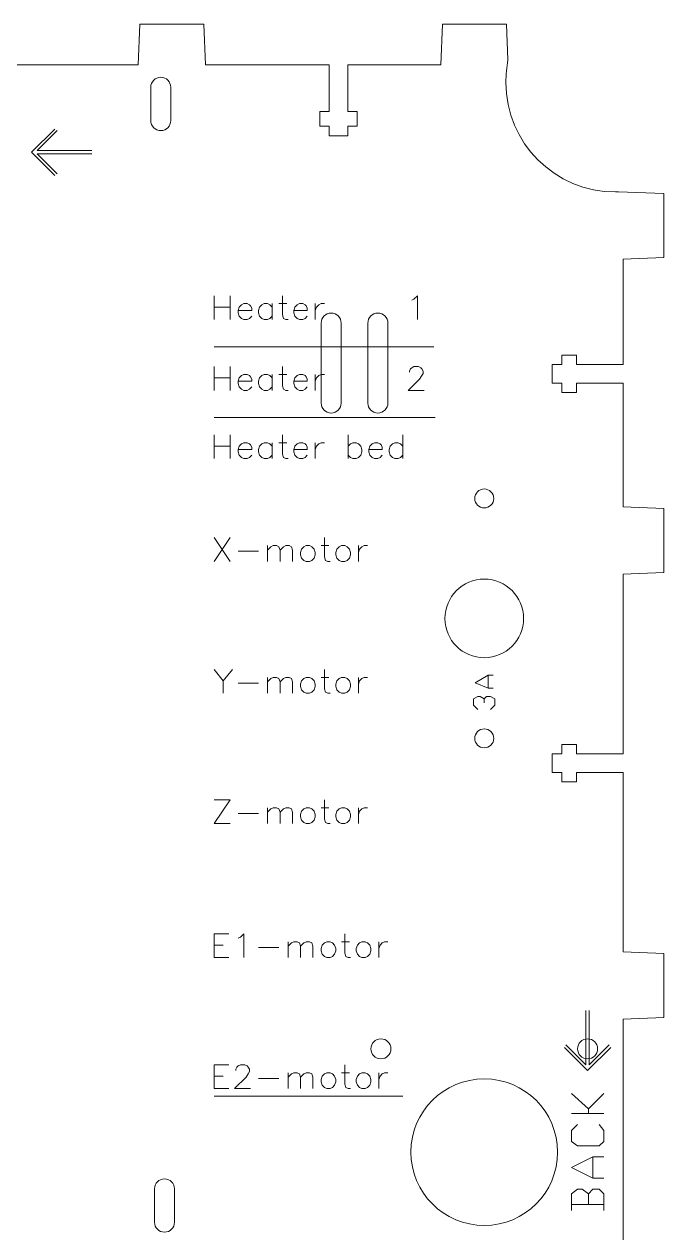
# Model space of a CAD drawing. Header units: inches. Extents: x 3 to 712, y -373 to -32.
# Drawn here: x 612.4 to 708.3, y -214.6 to -33.2 of the extents above; entities that cross this region are included whole.
import ezdxf

# ---------------------------------------------------------------- set-up
doc = ezdxf.new("R2010")
doc.units = ezdxf.units.IN
doc.header["$MEASUREMENT"] = 0
doc.layers.add('Layer 1', color=7, linetype='Continuous')

# ---------------------------------------------------------------- blocks, each defined once
blk = doc.blocks.new('block 7')
at = {"layer": 'Layer 1', "lineweight": 0}
blk.add_open_spline([(664.36, -187.01), (664.36, -187.83), (665.04, -188.51), (665.86, -188.51), (666.69, -188.51), (667.36, -187.83), (667.36, -187.01), (667.36, -186.18), (666.69, -185.5), (665.86, -185.5), (665.04, -185.5), (664.36, -186.18), (664.36, -187.01)], degree=3, knots=[0, 0, 0, 0, 1, 1, 1, 2, 2, 2, 3, 3, 3, 4, 4, 4, 4], dxfattribs=at)
blk = doc.blocks.new('block 9')
at = {"layer": 'Layer 1', "lineweight": 0}
blk.add_open_spline([(695.36, -187.01), (695.36, -187.83), (696.04, -188.51), (696.86, -188.51), (697.69, -188.51), (698.37, -187.83), (698.37, -187.01), (698.37, -186.18), (697.69, -185.5), (696.86, -185.5), (696.04, -185.5), (695.36, -186.18), (695.36, -187.01)], degree=3, knots=[0, 0, 0, 0, 1, 1, 1, 2, 2, 2, 3, 3, 3, 4, 4, 4, 4], dxfattribs=at)
blk = doc.blocks.new('block 10')
at = {"layer": 'Layer 1', "lineweight": 0}
blk.add_open_spline([(670.36, -202.5), (670.36, -208.58), (675.29, -213.51), (681.37, -213.51), (687.44, -213.51), (692.37, -208.58), (692.37, -202.51), (692.37, -196.43), (687.44, -191.51), (681.37, -191.51), (675.29, -191.51), (670.36, -196.43), (670.36, -202.5)], degree=3, knots=[0, 0, 0, 0, 1, 1, 1, 2, 2, 2, 3, 3, 3, 4, 4, 4, 4], dxfattribs=at)
blk = doc.blocks.new('block 11')
at = {"layer": 'Layer 1', "lineweight": 0}
blk.add_open_spline([(681.37, -116.52), (678.11, -116.52), (675.47, -119.16), (675.47, -122.42), (675.47, -125.68), (678.11, -128.32), (681.37, -128.32), (684.62, -128.32), (687.27, -125.68), (687.27, -122.42), (687.27, -119.16), (684.62, -116.52), (681.37, -116.52)], degree=3, knots=[0, 0, 0, 0, 1, 1, 1, 2, 2, 2, 3, 3, 3, 4, 4, 4, 4], dxfattribs=at)
blk = doc.blocks.new('block 12')
at = {"layer": 'Layer 1', "lineweight": 0}
blk.add_open_spline([(681.37, -138.99), (680.58, -138.99), (679.94, -139.63), (679.94, -140.42), (679.94, -141.2), (680.58, -141.84), (681.37, -141.84), (682.15, -141.84), (682.79, -141.2), (682.79, -140.42), (682.79, -139.63), (682.15, -138.99), (681.37, -138.99)], degree=3, knots=[0, 0, 0, 0, 1, 1, 1, 2, 2, 2, 3, 3, 3, 4, 4, 4, 4], dxfattribs=at)
blk = doc.blocks.new('block 13')
at = {"layer": 'Layer 1', "lineweight": 0}
blk.add_open_spline([(681.37, -102.99), (680.58, -102.99), (679.94, -103.63), (679.94, -104.42), (679.94, -105.2), (680.58, -105.84), (681.37, -105.84), (682.15, -105.84), (682.79, -105.2), (682.79, -104.42), (682.79, -103.63), (682.15, -102.99), (681.37, -102.99)], degree=3, knots=[0, 0, 0, 0, 1, 1, 1, 2, 2, 2, 3, 3, 3, 4, 4, 4, 4], dxfattribs=at)
blk = doc.blocks.new('block 29')
at = {"layer": 'Layer 1', "lineweight": 0}
blk.add_lwpolyline([(616.94, -55.95), (613.46, -52.47), (616.94, -48.99)], dxfattribs=at)
blk = doc.blocks.new('block 30')
at = {"layer": 'Layer 1', "lineweight": 0}
blk.add_lwpolyline([(622.5, -52.22), (614.32, -52.22), (617.32, -49.22)], dxfattribs=at)
blk = doc.blocks.new('block 31')
at = {"layer": 'Layer 1', "lineweight": 0}
blk.add_lwpolyline([(617.31, -55.71), (614.32, -52.72), (622.5, -52.72)], dxfattribs=at)
blk = doc.blocks.new('block 38')
at = {"layer": 'Layer 1', "lineweight": 0}
blk.add_lwpolyline([(700.34, -186.81), (696.87, -190.28), (693.39, -186.81)], dxfattribs=at)
blk = doc.blocks.new('block 39')
at = {"layer": 'Layer 1', "lineweight": 0}
blk.add_lwpolyline([(696.62, -181.25), (696.62, -189.42), (693.62, -186.42)], dxfattribs=at)
blk = doc.blocks.new('block 40')
at = {"layer": 'Layer 1', "lineweight": 0}
blk.add_lwpolyline([(700.11, -186.43), (697.12, -189.42), (697.12, -181.25)], dxfattribs=at)
blk = doc.blocks.new('block 42')
at = {"layer": 'Layer 1', "lineweight": 0}
blk.add_open_spline([(634.35, -47.72), (634.35, -48.55), (633.68, -49.22), (632.85, -49.22), (632.02, -49.22), (631.35, -48.55), (631.35, -47.72), (631.35, -47.72), (631.35, -42.72), (631.35, -42.72), (631.35, -41.89), (632.02, -41.22), (632.85, -41.22), (633.68, -41.22), (634.35, -41.89), (634.35, -42.72), (634.35, -42.72), (634.35, -47.72), (634.35, -47.72)], degree=3, knots=[0, 0, 0, 0, 1, 1, 1, 2, 2, 2, 3, 3, 3, 4, 4, 4, 5, 5, 5, 6, 6, 6, 6], dxfattribs=at)
blk = doc.blocks.new('block 43')
at = {"layer": 'Layer 1', "lineweight": 0}
blk.add_open_spline([(634.91, -213.02), (634.91, -213.85), (634.24, -214.52), (633.41, -214.52), (632.59, -214.52), (631.91, -213.85), (631.91, -213.02), (631.91, -213.02), (631.91, -208.02), (631.91, -208.02), (631.91, -207.2), (632.59, -206.52), (633.41, -206.52), (634.24, -206.52), (634.91, -207.2), (634.91, -208.02), (634.91, -208.02), (634.91, -213.02), (634.91, -213.02)], degree=3, knots=[0, 0, 0, 0, 1, 1, 1, 2, 2, 2, 3, 3, 3, 4, 4, 4, 5, 5, 5, 6, 6, 6, 6], dxfattribs=at)
blk = doc.blocks.new('block 103')
at = {"layer": 'Layer 1', "lineweight": 0}
blk.add_open_spline([(659.91, -90.1), (659.91, -90.93), (659.23, -91.6), (658.41, -91.6), (657.58, -91.6), (656.91, -90.93), (656.91, -90.1), (656.91, -90.1), (656.91, -78.1), (656.91, -78.1), (656.91, -77.27), (657.58, -76.6), (658.41, -76.6), (659.23, -76.6), (659.91, -77.27), (659.91, -78.1), (659.91, -78.1), (659.91, -90.1), (659.91, -90.1)], degree=3, knots=[0, 0, 0, 0, 1, 1, 1, 2, 2, 2, 3, 3, 3, 4, 4, 4, 5, 5, 5, 6, 6, 6, 6], dxfattribs=at)
blk = doc.blocks.new('block 107')
at = {"layer": 'Layer 1', "lineweight": 0}
blk.add_open_spline([(666.91, -90.1), (666.91, -90.93), (666.23, -91.6), (665.41, -91.6), (664.58, -91.6), (663.91, -90.93), (663.91, -90.1), (663.91, -90.1), (663.91, -78.1), (663.91, -78.1), (663.91, -77.27), (664.58, -76.6), (665.41, -76.6), (666.23, -76.6), (666.91, -77.27), (666.91, -78.1), (666.91, -78.1), (666.91, -90.1), (666.91, -90.1)], degree=3, knots=[0, 0, 0, 0, 1, 1, 1, 2, 2, 2, 3, 3, 3, 4, 4, 4, 5, 5, 5, 6, 6, 6, 6], dxfattribs=at)
blk = doc.blocks.new('block 119')
at = {"layer": 'Layer 1', "lineweight": 0}
blk.add_lwpolyline([(680.41, -136.07), (679.77, -135.43), (679.77, -134.47), (680.41, -134.15), (680.73, -134.15), (681.37, -134.47), (681.37, -135.11)], dxfattribs=at)
blk = doc.blocks.new('block 120')
at = {"layer": 'Layer 1', "lineweight": 0}
blk.add_lwpolyline([(681.37, -134.47), (681.68, -134.15), (682.32, -134.15), (682.96, -134.47), (682.96, -135.43), (682.32, -136.07)], dxfattribs=at)
blk = doc.blocks.new('block 121')
at = {"layer": 'Layer 1', "lineweight": 0}
blk.add_lwpolyline([(682.72, -132.89), (681.95, -132.89), (680.01, -132.11), (681.95, -130.95), (682.72, -130.95)], dxfattribs=at)
blk = doc.blocks.new('block 122')
at = {"layer": 'Layer 1', "lineweight": 0}
blk.add_lwpolyline([(681.95, -132.89), (681.95, -130.95)], dxfattribs=at)
blk = doc.blocks.new('block 125')
at = {"layer": 'Layer 1', "lineweight": 0}
blk.add_lwpolyline([(699.29, -211.29), (699.29, -208.74), (698.6, -208.05), (697.67, -208.05), (696.98, -208.74), (696.98, -210.36)], dxfattribs=at)
blk = doc.blocks.new('block 126')
at = {"layer": 'Layer 1', "lineweight": 0}
blk.add_lwpolyline([(696.98, -208.74), (696.06, -208.05), (695.36, -208.05), (694.44, -208.74), (694.44, -211.29)], dxfattribs=at)
blk = doc.blocks.new('block 127')
at = {"layer": 'Layer 1', "lineweight": 0}
blk.add_lwpolyline([(694.44, -210.36), (699.29, -210.36)], dxfattribs=at)
blk = doc.blocks.new('block 128')
at = {"layer": 'Layer 1', "lineweight": 0}
blk.add_lwpolyline([(699.29, -206.43), (697.67, -206.43), (694.44, -204.82), (697.67, -203.2), (699.29, -203.2)], dxfattribs=at)
blk = doc.blocks.new('block 129')
at = {"layer": 'Layer 1', "lineweight": 0}
blk.add_lwpolyline([(697.67, -206.43), (697.67, -203.2)], dxfattribs=at)
blk = doc.blocks.new('block 130')
at = {"layer": 'Layer 1', "lineweight": 0}
blk.add_lwpolyline([(698.6, -198.34), (699.29, -199.27), (699.29, -200.89), (698.6, -201.58), (695.36, -201.58), (694.44, -200.89), (694.44, -199.27), (695.36, -198.34)], dxfattribs=at)
blk = doc.blocks.new('block 131')
at = {"layer": 'Layer 1', "lineweight": 0}
blk.add_lwpolyline([(699.29, -196.73), (694.44, -196.73)], dxfattribs=at)
blk = doc.blocks.new('block 132')
at = {"layer": 'Layer 1', "lineweight": 0}
blk.add_lwpolyline([(694.44, -193.72), (696.98, -196.03), (696.98, -196.73)], dxfattribs=at)
blk = doc.blocks.new('block 133')
at = {"layer": 'Layer 1', "lineweight": 0}
blk.add_lwpolyline([(696.98, -196.03), (699.29, -193.72)], dxfattribs=at)
blk = doc.blocks.new('block 124')
at = {"layer": 'Layer 1'}
for name in ['block 132', 'block 133', 'block 131', 'block 130', 'block 128', 'block 129', 'block 126', 'block 125', 'block 127']:
    blk.add_blockref(name, (0, 0), dxfattribs=at)
blk = doc.blocks.new('block 156')
at = {"layer": 'Layer 1', "lineweight": 0}
for points in [[(640.87, -73.99), (640.87, -77.56)], [(643.25, -73.99), (643.25, -77.56)], [(651.09, -73.99), (651.09, -76.88), (651.26, -77.39), (651.6, -77.56), (651.94, -77.56)], [(670.48, -74.67), (670.82, -74.5), (671.33, -73.99), (671.33, -77.56)], [(640.87, -75.69), (643.25, -75.69)], [(644.44, -76.2), (646.49, -76.2), (646.49, -75.86), (646.32, -75.52), (646.15, -75.35), (645.81, -75.18), (645.3, -75.18), (644.96, -75.35), (644.61, -75.69), (644.44, -76.2), (644.44, -76.54), (644.61, -77.05), (644.96, -77.39), (645.3, -77.56), (645.81, -77.56), (646.15, -77.39), (646.49, -77.05)], [(649.55, -75.69), (649.21, -75.35), (648.87, -75.18), (648.36, -75.18), (648.02, -75.35), (647.68, -75.69), (647.51, -76.2), (647.51, -76.54), (647.68, -77.05), (648.02, -77.39), (648.36, -77.56), (648.87, -77.56), (649.21, -77.39), (649.55, -77.05)], [(649.55, -75.18), (649.55, -77.56)], [(650.58, -75.18), (651.77, -75.18)], [(652.79, -76.2), (654.83, -76.2), (654.83, -75.86), (654.66, -75.52), (654.49, -75.35), (654.15, -75.18), (653.64, -75.18), (653.3, -75.35), (652.96, -75.69), (652.79, -76.2), (652.79, -76.54), (652.96, -77.05), (653.3, -77.39), (653.64, -77.56), (654.15, -77.56), (654.49, -77.39), (654.83, -77.05)], [(656.03, -75.18), (656.03, -77.56)], [(656.03, -76.2), (656.2, -75.69), (656.54, -75.35), (656.88, -75.18), (657.39, -75.18)]]:
    blk.add_lwpolyline(points, dxfattribs=at)
blk = doc.blocks.new('block 157')
at = {"layer": 'Layer 1', "lineweight": 0}
for points in [[(640.87, -84.63), (640.87, -88.21)], [(643.25, -84.63), (643.25, -88.21)], [(651.09, -84.63), (651.09, -87.52), (651.26, -88.04), (651.6, -88.21), (651.94, -88.21)], [(670.14, -85.48), (670.14, -85.31), (670.31, -84.97), (670.48, -84.8), (670.82, -84.63), (671.5, -84.63), (671.84, -84.8), (672.01, -84.97), (672.18, -85.31), (672.18, -85.65), (672.01, -85.99), (671.67, -86.5), (669.97, -88.21), (672.35, -88.21)], [(640.87, -86.33), (643.25, -86.33)], [(644.44, -86.84), (646.49, -86.84), (646.49, -86.5), (646.32, -86.16), (646.15, -85.99), (645.81, -85.82), (645.3, -85.82), (644.96, -85.99), (644.61, -86.33), (644.44, -86.84), (644.44, -87.18), (644.61, -87.69), (644.96, -88.04), (645.3, -88.21), (645.81, -88.21), (646.15, -88.04), (646.49, -87.69)], [(649.55, -86.33), (649.21, -85.99), (648.87, -85.82), (648.36, -85.82), (648.02, -85.99), (647.68, -86.33), (647.51, -86.84), (647.51, -87.18), (647.68, -87.69), (648.02, -88.04), (648.36, -88.21), (648.87, -88.21), (649.21, -88.04), (649.55, -87.69)], [(649.55, -85.82), (649.55, -88.21)], [(650.58, -85.82), (651.77, -85.82)], [(652.79, -86.84), (654.83, -86.84), (654.83, -86.5), (654.66, -86.16), (654.49, -85.99), (654.15, -85.82), (653.64, -85.82), (653.3, -85.99), (652.96, -86.33), (652.79, -86.84), (652.79, -87.18), (652.96, -87.69), (653.3, -88.04), (653.64, -88.21), (654.15, -88.21), (654.49, -88.04), (654.83, -87.69)], [(656.03, -85.82), (656.03, -88.21)], [(656.03, -86.84), (656.2, -86.33), (656.54, -85.99), (656.88, -85.82), (657.39, -85.82)]]:
    blk.add_lwpolyline(points, dxfattribs=at)
blk = doc.blocks.new('block 158')
at = {"layer": 'Layer 1', "lineweight": 0}
for points in [[(640.87, -94.86), (640.87, -98.44)], [(643.25, -94.86), (643.25, -98.44)], [(644.44, -97.07), (646.49, -97.07), (646.49, -96.73), (646.32, -96.39), (646.15, -96.22), (645.81, -96.05), (645.3, -96.05), (644.96, -96.22), (644.61, -96.56), (644.44, -97.07), (644.44, -97.41), (644.61, -97.92), (644.96, -98.27), (645.3, -98.44), (645.81, -98.44), (646.15, -98.27), (646.49, -97.92)], [(649.55, -96.56), (649.21, -96.22), (648.87, -96.05), (648.36, -96.05), (648.02, -96.22), (647.68, -96.56), (647.51, -97.07), (647.51, -97.41), (647.68, -97.92), (648.02, -98.27), (648.36, -98.44), (648.87, -98.44), (649.21, -98.27), (649.55, -97.92)], [(649.55, -96.05), (649.55, -98.44)], [(650.58, -96.05), (651.77, -96.05)], [(651.09, -94.86), (651.09, -97.75), (651.26, -98.27), (651.6, -98.44), (651.94, -98.44)], [(652.79, -97.07), (654.83, -97.07), (654.83, -96.73), (654.66, -96.39), (654.49, -96.22), (654.15, -96.05), (653.64, -96.05), (653.3, -96.22), (652.96, -96.56), (652.79, -97.07), (652.79, -97.41), (652.96, -97.92), (653.3, -98.27), (653.64, -98.44), (654.15, -98.44), (654.49, -98.27), (654.83, -97.92)], [(656.03, -96.05), (656.03, -98.44)], [(656.03, -97.07), (656.2, -96.56), (656.54, -96.22), (656.88, -96.05), (657.39, -96.05)], [(660.96, -94.86), (660.96, -98.44)], [(660.96, -96.56), (661.31, -96.22), (661.65, -96.05), (662.16, -96.05), (662.5, -96.22), (662.84, -96.56), (663.01, -97.07), (663.01, -97.41), (662.84, -97.92), (662.5, -98.27), (662.16, -98.44), (661.65, -98.44), (661.31, -98.27), (660.96, -97.92)], [(664.03, -97.07), (666.07, -97.07), (666.07, -96.73), (665.9, -96.39), (665.73, -96.22), (665.39, -96.05), (664.88, -96.05), (664.54, -96.22), (664.2, -96.56), (664.03, -97.07), (664.03, -97.41), (664.2, -97.92), (664.54, -98.27), (664.88, -98.44), (665.39, -98.44), (665.73, -98.27), (666.07, -97.92)], [(669.14, -96.56), (668.8, -96.22), (668.46, -96.05), (667.95, -96.05), (667.61, -96.22), (667.27, -96.56), (667.1, -97.07), (667.1, -97.41), (667.27, -97.92), (667.61, -98.27), (667.95, -98.44), (668.46, -98.44), (668.8, -98.27), (669.14, -97.92)], [(669.14, -94.86), (669.14, -98.44)], [(640.87, -96.56), (643.25, -96.56)]]:
    blk.add_lwpolyline(points, dxfattribs=at)
blk = doc.blocks.new('block 159')
at = {"layer": 'Layer 1', "lineweight": 0}
for points in [[(640.87, -110.3), (643.25, -113.88)], [(643.25, -110.3), (640.87, -113.88)], [(657.39, -110.3), (657.39, -113.2), (657.56, -113.71), (657.9, -113.88), (658.24, -113.88)], [(644.44, -112.35), (647.51, -112.35)], [(648.87, -111.5), (648.87, -113.88)], [(648.87, -112.18), (649.38, -111.67), (649.72, -111.5), (650.23, -111.5), (650.58, -111.67), (650.75, -112.18), (650.75, -113.88)], [(650.75, -112.18), (651.26, -111.67), (651.6, -111.5), (652.11, -111.5), (652.45, -111.67), (652.62, -112.18), (652.62, -113.88)], [(654.66, -111.5), (654.32, -111.67), (653.98, -112.01), (653.81, -112.52), (653.81, -112.86), (653.98, -113.37), (654.32, -113.71), (654.66, -113.88), (655.17, -113.88), (655.51, -113.71), (655.86, -113.37), (656.03, -112.86), (656.03, -112.52), (655.86, -112.01), (655.51, -111.67), (655.17, -111.5), (654.66, -111.5)], [(656.88, -111.5), (658.07, -111.5)], [(659.94, -111.5), (659.6, -111.67), (659.26, -112.01), (659.09, -112.52), (659.09, -112.86), (659.26, -113.37), (659.6, -113.71), (659.94, -113.88), (660.45, -113.88), (660.79, -113.71), (661.13, -113.37), (661.31, -112.86), (661.31, -112.52), (661.13, -112.01), (660.79, -111.67), (660.45, -111.5), (659.94, -111.5)], [(662.5, -111.5), (662.5, -113.88)], [(662.5, -112.52), (662.67, -112.01), (663.01, -111.67), (663.35, -111.5), (663.86, -111.5)]]:
    blk.add_lwpolyline(points, dxfattribs=at)
blk = doc.blocks.new('block 160')
at = {"layer": 'Layer 1', "lineweight": 0}
for points in [[(640.87, -130.08), (642.23, -131.78), (642.23, -133.66)], [(643.59, -130.08), (642.23, -131.78)], [(657.39, -130.08), (657.39, -132.98), (657.56, -133.49), (657.9, -133.66), (658.24, -133.66)], [(644.44, -132.12), (647.51, -132.12)], [(648.87, -131.27), (648.87, -133.66)], [(648.87, -131.95), (649.38, -131.44), (649.72, -131.27), (650.23, -131.27), (650.58, -131.44), (650.75, -131.95), (650.75, -133.66)], [(650.75, -131.95), (651.26, -131.44), (651.6, -131.27), (652.11, -131.27), (652.45, -131.44), (652.62, -131.95), (652.62, -133.66)], [(654.66, -131.27), (654.32, -131.44), (653.98, -131.78), (653.81, -132.3), (653.81, -132.64), (653.98, -133.15), (654.32, -133.49), (654.66, -133.66), (655.17, -133.66), (655.51, -133.49), (655.86, -133.15), (656.03, -132.64), (656.03, -132.3), (655.86, -131.78), (655.51, -131.44), (655.17, -131.27), (654.66, -131.27)], [(656.88, -131.27), (658.07, -131.27)], [(659.94, -131.27), (659.6, -131.44), (659.26, -131.78), (659.09, -132.3), (659.09, -132.64), (659.26, -133.15), (659.6, -133.49), (659.94, -133.66), (660.45, -133.66), (660.79, -133.49), (661.13, -133.15), (661.31, -132.64), (661.31, -132.3), (661.13, -131.78), (660.79, -131.44), (660.45, -131.27), (659.94, -131.27)], [(662.5, -131.27), (662.5, -133.66)], [(662.5, -132.3), (662.67, -131.78), (663.01, -131.44), (663.35, -131.27), (663.86, -131.27)]]:
    blk.add_lwpolyline(points, dxfattribs=at)
blk = doc.blocks.new('block 161')
at = {"layer": 'Layer 1', "lineweight": 0}
for points in [[(643.25, -149.63), (640.87, -153.2)], [(640.87, -149.63), (643.25, -149.63)], [(657.39, -149.63), (657.39, -152.52), (657.56, -153.03), (657.9, -153.2), (658.24, -153.2)], [(644.44, -151.67), (647.51, -151.67)], [(648.87, -150.82), (648.87, -153.2)], [(648.87, -151.5), (649.38, -150.99), (649.72, -150.82), (650.23, -150.82), (650.58, -150.99), (650.75, -151.5), (650.75, -153.2)], [(650.75, -151.5), (651.26, -150.99), (651.6, -150.82), (652.11, -150.82), (652.45, -150.99), (652.62, -151.5), (652.62, -153.2)], [(654.66, -150.82), (654.32, -150.99), (653.98, -151.33), (653.81, -151.84), (653.81, -152.18), (653.98, -152.69), (654.32, -153.03), (654.66, -153.2), (655.17, -153.2), (655.51, -153.03), (655.86, -152.69), (656.03, -152.18), (656.03, -151.84), (655.86, -151.33), (655.51, -150.99), (655.17, -150.82), (654.66, -150.82)], [(656.88, -150.82), (658.07, -150.82)], [(659.94, -150.82), (659.6, -150.99), (659.26, -151.33), (659.09, -151.84), (659.09, -152.18), (659.26, -152.69), (659.6, -153.03), (659.94, -153.2), (660.45, -153.2), (660.79, -153.03), (661.13, -152.69), (661.31, -152.18), (661.31, -151.84), (661.13, -151.33), (660.79, -150.99), (660.45, -150.82), (659.94, -150.82)], [(662.5, -150.82), (662.5, -153.2)], [(662.5, -151.84), (662.67, -151.33), (663.01, -150.99), (663.35, -150.82), (663.86, -150.82)], [(640.87, -153.2), (643.25, -153.2)]]:
    blk.add_lwpolyline(points, dxfattribs=at)
blk = doc.blocks.new('block 162')
at = {"layer": 'Layer 1', "lineweight": 0}
for points in [[(640.87, -169.73), (640.87, -173.31)], [(640.87, -169.73), (643.08, -169.73)], [(644.44, -170.42), (644.79, -170.25), (645.3, -169.73), (645.3, -173.31)], [(660.45, -169.73), (660.45, -172.63), (660.62, -173.14), (660.96, -173.31), (661.31, -173.31)], [(640.87, -171.44), (642.23, -171.44)], [(647.51, -171.78), (650.58, -171.78)], [(651.94, -170.93), (651.94, -173.31)], [(651.94, -171.61), (652.45, -171.1), (652.79, -170.93), (653.3, -170.93), (653.64, -171.1), (653.81, -171.61), (653.81, -173.31)], [(653.81, -171.61), (654.32, -171.1), (654.66, -170.93), (655.17, -170.93), (655.51, -171.1), (655.68, -171.61), (655.68, -173.31)], [(657.73, -170.93), (657.39, -171.1), (657.05, -171.44), (656.88, -171.95), (656.88, -172.29), (657.05, -172.8), (657.39, -173.14), (657.73, -173.31), (658.24, -173.31), (658.58, -173.14), (658.92, -172.8), (659.09, -172.29), (659.09, -171.95), (658.92, -171.44), (658.58, -171.1), (658.24, -170.93), (657.73, -170.93)], [(659.94, -170.93), (661.13, -170.93)], [(663.01, -170.93), (662.67, -171.1), (662.33, -171.44), (662.16, -171.95), (662.16, -172.29), (662.33, -172.8), (662.67, -173.14), (663.01, -173.31), (663.52, -173.31), (663.86, -173.14), (664.2, -172.8), (664.37, -172.29), (664.37, -171.95), (664.2, -171.44), (663.86, -171.1), (663.52, -170.93), (663.01, -170.93)], [(665.56, -170.93), (665.56, -173.31)], [(665.56, -171.95), (665.73, -171.44), (666.07, -171.1), (666.41, -170.93), (666.92, -170.93)], [(640.87, -173.31), (643.08, -173.31)]]:
    blk.add_lwpolyline(points, dxfattribs=at)
blk = doc.blocks.new('block 163')
at = {"layer": 'Layer 1', "lineweight": 0}
for points in [[(640.87, -189.4), (640.87, -192.97)], [(640.87, -189.4), (643.08, -189.4)], [(644.1, -190.25), (644.1, -190.08), (644.27, -189.74), (644.44, -189.57), (644.79, -189.4), (645.47, -189.4), (645.81, -189.57), (645.98, -189.74), (646.15, -190.08), (646.15, -190.42), (645.98, -190.76), (645.64, -191.27), (643.93, -192.97), (646.32, -192.97)], [(660.45, -189.4), (660.45, -192.29), (660.62, -192.8), (660.96, -192.97), (661.31, -192.97)], [(640.87, -191.1), (642.23, -191.1)], [(647.51, -191.44), (650.58, -191.44)], [(651.94, -190.59), (651.94, -192.97)], [(651.94, -191.27), (652.45, -190.76), (652.79, -190.59), (653.3, -190.59), (653.64, -190.76), (653.81, -191.27), (653.81, -192.97)], [(653.81, -191.27), (654.32, -190.76), (654.66, -190.59), (655.17, -190.59), (655.51, -190.76), (655.68, -191.27), (655.68, -192.97)], [(657.73, -190.59), (657.39, -190.76), (657.05, -191.1), (656.88, -191.61), (656.88, -191.95), (657.05, -192.46), (657.39, -192.8), (657.73, -192.97), (658.24, -192.97), (658.58, -192.8), (658.92, -192.46), (659.09, -191.95), (659.09, -191.61), (658.92, -191.1), (658.58, -190.76), (658.24, -190.59), (657.73, -190.59)], [(659.94, -190.59), (661.13, -190.59)], [(663.01, -190.59), (662.67, -190.76), (662.33, -191.1), (662.16, -191.61), (662.16, -191.95), (662.33, -192.46), (662.67, -192.8), (663.01, -192.97), (663.52, -192.97), (663.86, -192.8), (664.2, -192.46), (664.37, -191.95), (664.37, -191.61), (664.2, -191.1), (663.86, -190.76), (663.52, -190.59), (663.01, -190.59)], [(665.56, -190.59), (665.56, -192.97)], [(665.56, -191.61), (665.73, -191.1), (666.07, -190.76), (666.41, -190.59), (666.92, -190.59)], [(640.87, -192.97), (643.08, -192.97)]]:
    blk.add_lwpolyline(points, dxfattribs=at)
blk = doc.blocks.new('block 155')
at = {"layer": 'Layer 1', "lineweight": 0}
for points in [[(640.87, -81.68), (673.81, -81.68)], [(640.87, -92.26), (673.98, -92.26)], [(640.87, -194.1), (669.14, -194.1)]]:
    blk.add_lwpolyline(points, dxfattribs=at)
at = {"layer": 'Layer 1'}
for name in ['block 156', 'block 157', 'block 158', 'block 159', 'block 160', 'block 161', 'block 162', 'block 163']:
    blk.add_blockref(name, (0, 0), dxfattribs=at)
blk = doc.blocks.new('block 5')
at = {"layer": 'Layer 1', "lineweight": 0}
blk.add_open_spline([(702.21, -169.46), (702.21, -169.46), (702.21, -146.03), (702.21, -146.03), (702.21, -146.03), (702.21, -145.54), (702.21, -145.54), (702.21, -145.54), (695.19, -145.54), (695.19, -145.54), (695.19, -145.54), (695.19, -146.94), (695.19, -146.94), (695.19, -146.94), (692.99, -146.94), (692.99, -146.94), (692.99, -146.94), (692.99, -145.54), (692.99, -145.54), (692.99, -145.54), (691.55, -145.54), (691.55, -145.54), (691.55, -145.54), (691.55, -142.74), (691.55, -142.74), (691.55, -142.74), (692.99, -142.74), (692.99, -142.74), (692.99, -142.74), (692.99, -141.34), (692.99, -141.34), (692.99, -141.34), (695.19, -141.34), (695.19, -141.34), (695.19, -141.34), (695.19, -142.74), (695.19, -142.74), (695.19, -142.74), (702.21, -142.74), (702.21, -142.74), (702.21, -142.74), (702.21, -142.23), (702.21, -142.23), (702.21, -142.23), (702.21, -115.78), (702.21, -115.78), (702.21, -115.78), (708.3, -115.53), (708.3, -115.53), (708.3, -115.53), (708.3, -105.93), (708.3, -105.93), (708.3, -105.93), (702.21, -105.68), (702.21, -105.68), (702.21, -105.68), (702.21, -87.64), (702.21, -87.64), (702.21, -87.64), (702.21, -87.14), (702.21, -87.14), (702.21, -87.14), (695.19, -87.14), (695.19, -87.14), (695.19, -87.14), (695.19, -88.54), (695.19, -88.54), (695.19, -88.54), (692.99, -88.54), (692.99, -88.54), (692.99, -88.54), (692.99, -87.14), (692.99, -87.14), (692.99, -87.14), (691.55, -87.14), (691.55, -87.14), (691.55, -87.14), (691.55, -84.34), (691.55, -84.34), (691.55, -84.34), (692.99, -84.34), (692.99, -84.34), (692.99, -84.34), (692.99, -82.94), (692.99, -82.94), (692.99, -82.94), (695.19, -82.94), (695.19, -82.94), (695.19, -82.94), (695.19, -84.34), (695.19, -84.34), (695.19, -84.34), (702.21, -84.34), (702.21, -84.34), (702.21, -84.34), (702.21, -83.84), (702.21, -83.84), (702.21, -83.84), (702.21, -68.53), (702.21, -68.53), (702.21, -68.53), (708.3, -68.28), (708.3, -68.28), (708.3, -68.28), (708.3, -58.68), (708.3, -58.68), (708.3, -58.68), (701.52, -58.43), (701.52, -58.43), (701.38, -58.43), (701.19, -58.43), (701.04, -58.43), (691.97, -58.43), (684.61, -51.07), (684.61, -41.99), (684.61, -40.83), (684.72, -39.71), (684.92, -38.62), (684.92, -38.62), (684.92, -38.62), (684.92, -38.62), (684.92, -38.62), (684.7, -33.25), (684.7, -33.25), (684.7, -33.25), (675.1, -33.25), (675.1, -33.25), (675.1, -33.25), (674.85, -39.34), (674.85, -39.34), (674.85, -39.34), (661.41, -39.34), (661.41, -39.34), (661.41, -39.34), (660.91, -39.34), (660.91, -39.34), (660.91, -39.34), (660.91, -46.36), (660.91, -46.36), (660.91, -46.36), (662.31, -46.36), (662.31, -46.36), (662.31, -46.36), (662.31, -48.56), (662.31, -48.56), (662.31, -48.56), (660.91, -48.56), (660.91, -48.56), (660.91, -48.56), (660.91, -50), (660.91, -50), (660.91, -50), (658.11, -50), (658.11, -50), (658.11, -50), (658.11, -48.56), (658.11, -48.56), (658.11, -48.56), (656.71, -48.56), (656.71, -48.56), (656.71, -48.56), (656.71, -46.36), (656.71, -46.36), (656.71, -46.36), (658.11, -46.36), (658.11, -46.36), (658.11, -46.36), (658.11, -39.34), (658.11, -39.34), (658.11, -39.34), (657.61, -39.34), (657.61, -39.34), (657.61, -39.34), (639.56, -39.34), (639.56, -39.34), (639.56, -39.34), (639.31, -33.25), (639.31, -33.25), (639.31, -33.25), (629.71, -33.25), (629.71, -33.25), (629.71, -33.25), (629.46, -39.34), (629.46, -39.34), (629.46, -39.34), (563.47, -39.34), (563.47, -39.34), (563.47, -39.34), (563.22, -33.25), (563.22, -33.25), (563.22, -33.25), (553.62, -33.25), (553.62, -33.25), (553.62, -33.25), (553.37, -39.34), (553.37, -39.34), (553.37, -39.34), (535.34, -39.34), (535.34, -39.34), (535.34, -39.34), (534.84, -39.34), (534.84, -39.34), (534.84, -39.34), (534.84, -46.36), (534.84, -46.36), (534.84, -46.36), (536.24, -46.36), (536.24, -46.36), (536.24, -46.36), (536.24, -48.56), (536.24, -48.56), (536.24, -48.56), (534.84, -48.56), (534.84, -48.56), (534.84, -48.56), (534.84, -50), (534.84, -50), (534.84, -50), (532.04, -50), (532.04, -50), (532.04, -50), (532.04, -48.56), (532.04, -48.56), (532.04, -48.56), (530.64, -48.56), (530.64, -48.56), (530.64, -48.56), (530.64, -46.36), (530.64, -46.36), (530.64, -46.36), (532.04, -46.36), (532.04, -46.36), (532.04, -46.36), (532.04, -39.34), (532.04, -39.34), (532.04, -39.34), (531.54, -39.34), (531.54, -39.34), (531.54, -39.34), (513.47, -39.34), (513.47, -39.34), (513.47, -39.34), (513.22, -33.25), (513.22, -33.25), (513.22, -33.25), (503.62, -33.25), (503.62, -33.25), (503.62, -33.25), (503.37, -39.34), (503.37, -39.34), (503.37, -39.34), (437.37, -39.34), (437.37, -39.34), (437.37, -39.34), (437.12, -33.25), (437.12, -33.25), (437.12, -33.25), (427.52, -33.25), (427.52, -33.25), (427.52, -33.25), (427.27, -39.34), (427.27, -39.34), (427.27, -39.34), (409.26, -39.34), (409.26, -39.34), (409.26, -39.34), (408.76, -39.34), (408.76, -39.34), (408.76, -39.34), (408.76, -46.36), (408.76, -46.36), (408.76, -46.36), (410.16, -46.36), (410.16, -46.36), (410.16, -46.36), (410.16, -48.56), (410.16, -48.56), (410.16, -48.56), (408.76, -48.56), (408.76, -48.56), (408.76, -48.56), (408.76, -50), (408.76, -50), (408.76, -50), (405.96, -50), (405.96, -50), (405.96, -50), (405.96, -48.56), (405.96, -48.56), (405.96, -48.56), (404.56, -48.56), (404.56, -48.56), (404.56, -48.56), (404.56, -46.36), (404.56, -46.36), (404.56, -46.36), (405.96, -46.36), (405.96, -46.36), (405.96, -46.36), (405.96, -39.34), (405.96, -39.34), (405.96, -39.34), (405.46, -39.34), (405.46, -39.34), (405.46, -39.34), (387.36, -39.34), (387.36, -39.34), (387.36, -39.34), (387.11, -33.25), (387.11, -33.25), (387.11, -33.25), (377.51, -33.25), (377.51, -33.25), (377.51, -33.25), (377.26, -39.34), (377.26, -39.34), (377.26, -39.34), (377.25, -39.34), (377.25, -39.34), (377.25, -39.34), (377.25, -48.92), (377.25, -48.92), (377.25, -50.58), (375.91, -51.92), (374.25, -51.92), (374.25, -51.92), (364.68, -51.92), (364.68, -51.92), (364.68, -51.92), (364.68, -52.19), (364.68, -52.19), (364.68, -52.19), (364.69, -55.67), (364.69, -55.67), (364.69, -55.67), (358.57, -55.92), (358.57, -55.92), (358.57, -55.92), (358.57, -65.52), (358.57, -65.52), (358.57, -65.52), (364.66, -65.77), (364.66, -65.77), (364.66, -65.77), (364.66, -83.8), (364.66, -83.8), (364.66, -83.8), (364.66, -84.29), (364.66, -84.29), (364.66, -84.29), (371.68, -84.29), (371.68, -84.29), (371.68, -84.29), (371.68, -82.9), (371.68, -82.9), (371.68, -82.9), (373.88, -82.9), (373.88, -82.9), (373.88, -82.9), (373.88, -84.29), (373.88, -84.29), (373.88, -84.29), (375.33, -84.29), (375.33, -84.29), (375.33, -84.29), (375.33, -87.1), (375.33, -87.1), (375.33, -87.1), (373.88, -87.1), (373.88, -87.1), (373.88, -87.1), (373.88, -88.5), (373.88, -88.5), (373.88, -88.5), (371.68, -88.5), (371.68, -88.5), (371.68, -88.5), (371.68, -87.1), (371.68, -87.1), (371.68, -87.1), (364.66, -87.1), (364.66, -87.1), (364.66, -87.1), (364.66, -87.6), (364.66, -87.6), (364.66, -87.6), (364.66, -105.68), (364.66, -105.68), (364.66, -105.68), (358.57, -105.93), (358.57, -105.93), (358.57, -105.93), (358.57, -115.52), (358.57, -115.52), (358.57, -115.52), (364.66, -115.77), (364.66, -115.77), (364.66, -115.77), (364.66, -168.39), (364.66, -168.39), (364.66, -168.39), (364.57, -168.39), (364.57, -168.39), (371.2, -168.39), (376.57, -173.76), (376.57, -180.39), (376.57, -180.39), (376.57, -224.45), (376.57, -224.45), (376.57, -231.08), (371.2, -236.45), (364.57, -236.45), (364.57, -236.45), (364.66, -236.45), (364.66, -236.45), (364.66, -236.45), (364.66, -289.24), (364.66, -289.24), (364.66, -289.24), (358.57, -289.49), (358.57, -289.49), (358.57, -289.49), (358.57, -299.09), (358.57, -299.09), (358.57, -299.09), (364.66, -299.34), (364.66, -299.34), (364.66, -299.34), (364.66, -317.37), (364.66, -317.37), (364.66, -317.37), (364.66, -317.87), (364.66, -317.87), (364.66, -317.87), (371.68, -317.87), (371.68, -317.87), (371.68, -317.87), (371.68, -316.47), (371.68, -316.47), (371.68, -316.47), (373.88, -316.47), (373.88, -316.47), (373.88, -316.47), (373.88, -317.87), (373.88, -317.87), (373.88, -317.87), (375.33, -317.87), (375.33, -317.87), (375.33, -317.87), (375.33, -320.67), (375.33, -320.67), (375.33, -320.67), (373.88, -320.67), (373.88, -320.67), (373.88, -320.67), (373.88, -322.07), (373.88, -322.07), (373.88, -322.07), (371.68, -322.07), (371.68, -322.07), (371.68, -322.07), (371.68, -320.67), (371.68, -320.67), (371.68, -320.67), (364.66, -320.67), (364.66, -320.67), (364.66, -320.67), (364.66, -321.17), (364.66, -321.17), (364.66, -321.17), (364.66, -339.24), (364.66, -339.24), (364.66, -339.24), (358.57, -339.49), (358.57, -339.49), (358.57, -339.49), (358.57, -349.09), (358.57, -349.09), (358.57, -349.09), (364.66, -349.34), (364.66, -349.34), (364.66, -349.34), (364.67, -349.34), (364.67, -349.34), (364.67, -349.34), (364.67, -353.09), (364.67, -353.09), (364.67, -353.09), (374.27, -353.09), (374.27, -353.09), (375.93, -353.09), (377.27, -354.43), (377.27, -356.09), (377.27, -356.09), (377.27, -365.67), (377.27, -365.67), (377.27, -365.67), (377.52, -371.76), (377.52, -371.76), (377.52, -371.76), (387.12, -371.76), (387.12, -371.76), (387.12, -371.76), (387.37, -365.67), (387.37, -365.67), (387.37, -365.67), (405.46, -365.67), (405.46, -365.67), (405.46, -365.67), (405.96, -365.67), (405.96, -365.67), (405.96, -365.67), (405.96, -358.65), (405.96, -358.65), (405.96, -358.65), (404.56, -358.65), (404.56, -358.65), (404.56, -358.65), (404.56, -356.45), (404.56, -356.45), (404.56, -356.45), (405.96, -356.45), (405.96, -356.45), (405.96, -356.45), (405.96, -355.01), (405.96, -355.01), (405.96, -355.01), (408.76, -355.01), (408.76, -355.01), (408.76, -355.01), (408.76, -356.45), (408.76, -356.45), (408.76, -356.45), (410.16, -356.45), (410.16, -356.45), (410.16, -356.45), (410.16, -358.65), (410.16, -358.65), (410.16, -358.65), (408.76, -358.65), (408.76, -358.65), (408.76, -358.65), (408.76, -365.67), (408.76, -365.67), (408.76, -365.67), (409.26, -365.67), (409.26, -365.67), (409.26, -365.67), (427.28, -365.67), (427.28, -365.67), (427.28, -365.67), (427.53, -371.76), (427.53, -371.76), (427.53, -371.76), (437.13, -371.76), (437.13, -371.76), (437.13, -371.76), (437.38, -365.67), (437.38, -365.67), (437.38, -365.67), (503.37, -365.67), (503.37, -365.67), (503.37, -365.67), (503.62, -371.76), (503.62, -371.76), (503.62, -371.76), (513.22, -371.76), (513.22, -371.76), (513.22, -371.76), (513.47, -365.67), (513.47, -365.67), (513.47, -365.67), (531.54, -365.67), (531.54, -365.67), (531.54, -365.67), (532.04, -365.67), (532.04, -365.67), (532.04, -365.67), (532.04, -358.65), (532.04, -358.65), (532.04, -358.65), (530.64, -358.65), (530.64, -358.65), (530.64, -358.65), (530.64, -356.45), (530.64, -356.45), (530.64, -356.45), (532.04, -356.45), (532.04, -356.45), (532.04, -356.45), (532.04, -355.01), (532.04, -355.01), (532.04, -355.01), (534.84, -355.01), (534.84, -355.01), (534.84, -355.01), (534.84, -356.45), (534.84, -356.45), (534.84, -356.45), (536.24, -356.45), (536.24, -356.45), (536.24, -356.45), (536.24, -358.65), (536.24, -358.65), (536.24, -358.65), (534.84, -358.65), (534.84, -358.65), (534.84, -358.65), (534.84, -365.67), (534.84, -365.67), (534.84, -365.67), (535.34, -365.67), (535.34, -365.67), (535.34, -365.67), (553.37, -365.67), (553.37, -365.67), (553.37, -365.67), (553.62, -371.76), (553.62, -371.76), (553.62, -371.76), (563.22, -371.76), (563.22, -371.76), (563.22, -371.76), (563.47, -365.67), (563.47, -365.67), (563.47, -365.67), (629.46, -365.67), (629.46, -365.67), (629.46, -365.67), (629.71, -371.76), (629.71, -371.76), (629.71, -371.76), (639.31, -371.76), (639.31, -371.76), (639.31, -371.76), (639.56, -365.67), (639.56, -365.67), (639.56, -365.67), (657.61, -365.67), (657.61, -365.67), (657.61, -365.67), (658.11, -365.67), (658.11, -365.67), (658.11, -365.67), (658.11, -358.65), (658.11, -358.65), (658.11, -358.65), (656.71, -358.65), (656.71, -358.65), (656.71, -358.65), (656.71, -356.45), (656.71, -356.45), (656.71, -356.45), (658.11, -356.45), (658.11, -356.45), (658.11, -356.45), (658.11, -355.01), (658.11, -355.01), (658.11, -355.01), (660.91, -355.01), (660.91, -355.01), (660.91, -355.01), (660.91, -356.45), (660.91, -356.45), (660.91, -356.45), (662.31, -356.45), (662.31, -356.45), (662.31, -356.45), (662.31, -358.65), (662.31, -358.65), (662.31, -358.65), (660.91, -358.65), (660.91, -358.65), (660.91, -358.65), (660.91, -365.67), (660.91, -365.67), (660.91, -365.67), (661.41, -365.67), (661.41, -365.67), (661.41, -365.67), (674.85, -365.67), (674.85, -365.67), (674.85, -365.67), (675.1, -371.76), (675.1, -371.76), (675.1, -371.76), (684.7, -371.76), (684.7, -371.76), (684.7, -371.76), (684.92, -366.39), (684.92, -366.39), (684.92, -366.39), (684.92, -366.39), (684.92, -366.39), (684.72, -365.3), (684.61, -364.18), (684.61, -363.02), (684.61, -353.94), (691.97, -346.58), (701.04, -346.58), (701.19, -346.58), (701.38, -346.58), (701.52, -346.58), (701.52, -346.58), (708.3, -346.33), (708.3, -346.33), (708.3, -346.33), (708.3, -336.73), (708.3, -336.73), (708.3, -336.73), (702.21, -336.48), (702.21, -336.48), (702.21, -336.48), (702.21, -321.21), (702.21, -321.21), (702.21, -321.21), (702.21, -320.72), (702.21, -320.72), (702.21, -320.72), (695.19, -320.72), (695.19, -320.72), (695.19, -320.72), (695.19, -322.12), (695.19, -322.12), (695.19, -322.12), (692.99, -322.12), (692.99, -322.12), (692.99, -322.12), (692.99, -320.72), (692.99, -320.72), (692.99, -320.72), (691.55, -320.72), (691.55, -320.72), (691.55, -320.72), (691.55, -317.92), (691.55, -317.92), (691.55, -317.92), (692.99, -317.92), (692.99, -317.92), (692.99, -317.92), (692.99, -316.52), (692.99, -316.52), (692.99, -316.52), (695.19, -316.52), (695.19, -316.52), (695.19, -316.52), (695.19, -317.92), (695.19, -317.92), (695.19, -317.92), (702.21, -317.92), (702.21, -317.92), (702.21, -317.92), (702.21, -317.41), (702.21, -317.41), (702.21, -317.41), (702.21, -285.62), (702.21, -285.62), (702.21, -285.62), (702.21, -285.67), (702.21, -285.67), (702.21, -285.67), (702.21, -285.62), (702.21, -285.62), (702.21, -285.62), (708.3, -285.37), (708.3, -285.37), (708.3, -285.37), (708.3, -275.77), (708.3, -275.77), (708.3, -275.77), (702.21, -275.52), (702.21, -275.52), (702.21, -275.52), (702.21, -262.82), (702.21, -262.82), (702.21, -262.82), (702.21, -262.33), (702.21, -262.33), (702.21, -262.33), (695.19, -262.33), (695.19, -262.33), (695.19, -262.33), (695.19, -263.73), (695.19, -263.73), (695.19, -263.73), (692.99, -263.73), (692.99, -263.73), (692.99, -263.73), (692.99, -262.33), (692.99, -262.33), (692.99, -262.33), (691.55, -262.33), (691.55, -262.33), (691.55, -262.33), (691.55, -259.53), (691.55, -259.53), (691.55, -259.53), (692.99, -259.53), (692.99, -259.53), (692.99, -259.53), (692.99, -258.13), (692.99, -258.13), (692.99, -258.13), (695.19, -258.13), (695.19, -258.13), (695.19, -258.13), (695.19, -259.53), (695.19, -259.53), (695.19, -259.53), (702.21, -259.53), (702.21, -259.53), (702.21, -259.53), (702.21, -259.02), (702.21, -259.02), (702.21, -259.02), (702.21, -232.54), (702.21, -232.54), (702.21, -232.54), (708.3, -232.29), (708.3, -232.29), (708.3, -232.29), (708.3, -222.7), (708.3, -222.7), (708.3, -222.7), (702.21, -222.44), (702.21, -222.44), (702.21, -222.44), (702.21, -182.54), (702.21, -182.54), (702.21, -182.54), (708.3, -182.29), (708.3, -182.29), (708.3, -182.29), (708.3, -172.7), (708.3, -172.7), (708.3, -172.7), (702.21, -172.45), (702.21, -172.45), (702.21, -172.45), (702.21, -169.46), (702.21, -169.46)], degree=3, knots=[0, 0, 0, 0, 1, 1, 1, 2, 2, 2, 3, 3, 3, 4, 4, 4, 5, 5, 5, 6, 6, 6, 7, 7, 7, 8, 8, 8, 9, 9, 9, 10, 10, 10, 11, 11, 11, 12, 12, 12, 13, 13, 13, 14, 14, 14, 15, 15, 15, 16, 16, 16, 17, 17, 17, 18, 18, 18, 19, 19, 19, 20, 20, 20, 21, 21, 21, 22, 22, 22, 23, 23, 23, 24, 24, 24, 25, 25, 25, 26, 26, 26, 27, 27, 27, 28, 28, 28, 29, 29, 29, 30, 30, 30, 31, 31, 31, 32, 32, 32, 33, 33, 33, 34, 34, 34, 35, 35, 35, 36, 36, 36, 37, 37, 37, 38, 38, 38, 39, 39, 39, 40, 40, 40, 41, 41, 41, 42, 42, 42, 43, 43, 43, 44, 44, 44, 45, 45, 45, 46, 46, 46, 47, 47, 47, 48, 48, 48, 49, 49, 49, 50, 50, 50, 51, 51, 51, 52, 52, 52, 53, 53, 53, 54, 54, 54, 55, 55, 55, 56, 56, 56, 57, 57, 57, 58, 58, 58, 59, 59, 59, 60, 60, 60, 61, 61, 61, 62, 62, 62, 63, 63, 63, 64, 64, 64, 65, 65, 65, 66, 66, 66, 67, 67, 67, 68, 68, 68, 69, 69, 69, 70, 70, 70, 71, 71, 71, 72, 72, 72, 73, 73, 73, 74, 74, 74, 75, 75, 75, 76, 76, 76, 77, 77, 77, 78, 78, 78, 79, 79, 79, 80, 80, 80, 81, 81, 81, 82, 82, 82, 83, 83, 83, 84, 84, 84, 85, 85, 85, 86, 86, 86, 87, 87, 87, 88, 88, 88, 89, 89, 89, 90, 90, 90, 91, 91, 91, 92, 92, 92, 93, 93, 93, 94, 94, 94, 95, 95, 95, 96, 96, 96, 97, 97, 97, 98, 98, 98, 99, 99, 99, 100, 100, 100, 101, 101, 101, 102, 102, 102, 103, 103, 103, 104, 104, 104, 105, 105, 105, 106, 106, 106, 107, 107, 107, 108, 108, 108, 109, 109, 109, 110, 110, 110, 111, 111, 111, 112, 112, 112, 113, 113, 113, 114, 114, 114, 115, 115, 115, 116, 116, 116, 117, 117, 117, 118, 118, 118, 119, 119, 119, 120, 120, 120, 121, 121, 121, 122, 122, 122, 123, 123, 123, 124, 124, 124, 125, 125, 125, 126, 126, 126, 127, 127, 127, 128, 128, 128, 129, 129, 129, 130, 130, 130, 131, 131, 131, 132, 132, 132, 133, 133, 133, 134, 134, 134, 135, 135, 135, 136, 136, 136, 137, 137, 137, 138, 138, 138, 139, 139, 139, 140, 140, 140, 141, 141, 141, 142, 142, 142, 143, 143, 143, 144, 144, 144, 145, 145, 145, 146, 146, 146, 147, 147, 147, 148, 148, 148, 149, 149, 149, 150, 150, 150, 151, 151, 151, 152, 152, 152, 153, 153, 153, 154, 154, 154, 155, 155, 155, 156, 156, 156, 157, 157, 157, 158, 158, 158, 159, 159, 159, 160, 160, 160, 161, 161, 161, 162, 162, 162, 163, 163, 163, 164, 164, 164, 165, 165, 165, 166, 166, 166, 167, 167, 167, 168, 168, 168, 169, 169, 169, 170, 170, 170, 171, 171, 171, 172, 172, 172, 173, 173, 173, 174, 174, 174, 175, 175, 175, 176, 176, 176, 177, 177, 177, 178, 178, 178, 179, 179, 179, 180, 180, 180, 181, 181, 181, 182, 182, 182, 183, 183, 183, 184, 184, 184, 185, 185, 185, 186, 186, 186, 187, 187, 187, 188, 188, 188, 189, 189, 189, 190, 190, 190, 191, 191, 191, 192, 192, 192, 193, 193, 193, 194, 194, 194, 195, 195, 195, 196, 196, 196, 197, 197, 197, 198, 198, 198, 199, 199, 199, 200, 200, 200, 201, 201, 201, 202, 202, 202, 203, 203, 203, 204, 204, 204, 205, 205, 205, 206, 206, 206, 207, 207, 207, 208, 208, 208, 209, 209, 209, 210, 210, 210, 211, 211, 211, 212, 212, 212, 213, 213, 213, 214, 214, 214, 215, 215, 215, 216, 216, 216, 217, 217, 217, 218, 218, 218, 219, 219, 219, 220, 220, 220, 221, 221, 221, 222, 222, 222, 223, 223, 223, 224, 224, 224, 225, 225, 225, 226, 226, 226, 227, 227, 227, 228, 228, 228, 229, 229, 229, 230, 230, 230, 231, 231, 231, 232, 232, 232, 233, 233, 233, 234, 234, 234, 235, 235, 235, 236, 236, 236, 237, 237, 237, 238, 238, 238, 239, 239, 239, 240, 240, 240, 241, 241, 241, 242, 242, 242, 243, 243, 243, 244, 244, 244, 245, 245, 245, 246, 246, 246, 247, 247, 247, 248, 248, 248, 249, 249, 249, 250, 250, 250, 251, 251, 251, 252, 252, 252, 253, 253, 253, 254, 254, 254, 255, 255, 255, 256, 256, 256, 257, 257, 257, 258, 258, 258, 259, 259, 259, 260, 260, 260, 261, 261, 261, 262, 262, 262, 263, 263, 263, 264, 264, 264, 265, 265, 265, 266, 266, 266, 267, 267, 267, 268, 268, 268, 269, 269, 269, 270, 270, 270, 271, 271, 271, 272, 272, 272, 273, 273, 273, 274, 274, 274, 275, 275, 275, 276, 276, 276, 277, 277, 277, 278, 278, 278, 279, 279, 279, 280, 280, 280, 280], dxfattribs=at)
at = {"layer": 'Layer 1'}
for name in ['block 42', 'block 29', 'block 30', 'block 31', 'block 155', 'block 103', 'block 107', 'block 13', 'block 11', 'block 121', 'block 122', 'block 119', 'block 120', 'block 12', 'block 39', 'block 40', 'block 7', 'block 38', 'block 9', 'block 10', 'block 124', 'block 43']:
    blk.add_blockref(name, (0, 0), dxfattribs=at)
blk = doc.blocks.new('block 4')
at = {"layer": 'Layer 1'}
blk.add_blockref('block 5', (0, 0), dxfattribs=at)

msp = doc.modelspace()

# ---------------------------------------------------------------- block references
at = {"layer": 'Layer 1'}
msp.add_blockref('block 4', (0, 0), dxfattribs=at)

doc.saveas('drawing.dxf')
